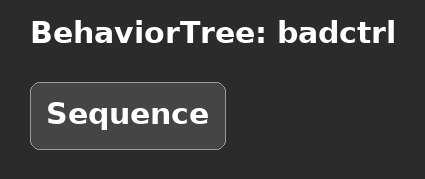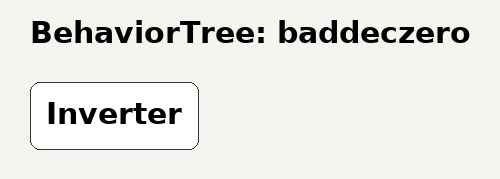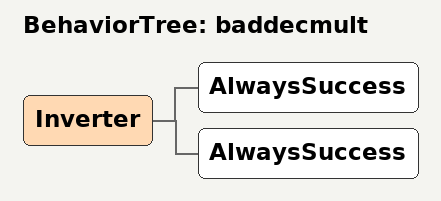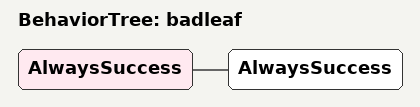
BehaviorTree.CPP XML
<?xml version="1.0" encoding="UTF-8"?>
<root BTCPP_format="4">
  <BehaviorTree ID="badctrl">
    <Sequence/>
  </BehaviorTree>
  <BehaviorTree ID="baddeczero">
    <Inverter/>
  </BehaviorTree>
  <BehaviorTree ID="baddecmult">
    <Inverter>
      <AlwaysSuccess/>
      <AlwaysSuccess/>
    </Inverter>
  </BehaviorTree>
  <BehaviorTree ID="badleaf">
    <AlwaysSuccess>
      <AlwaysSuccess/>
    </AlwaysSuccess>
  </BehaviorTree>

</root>
